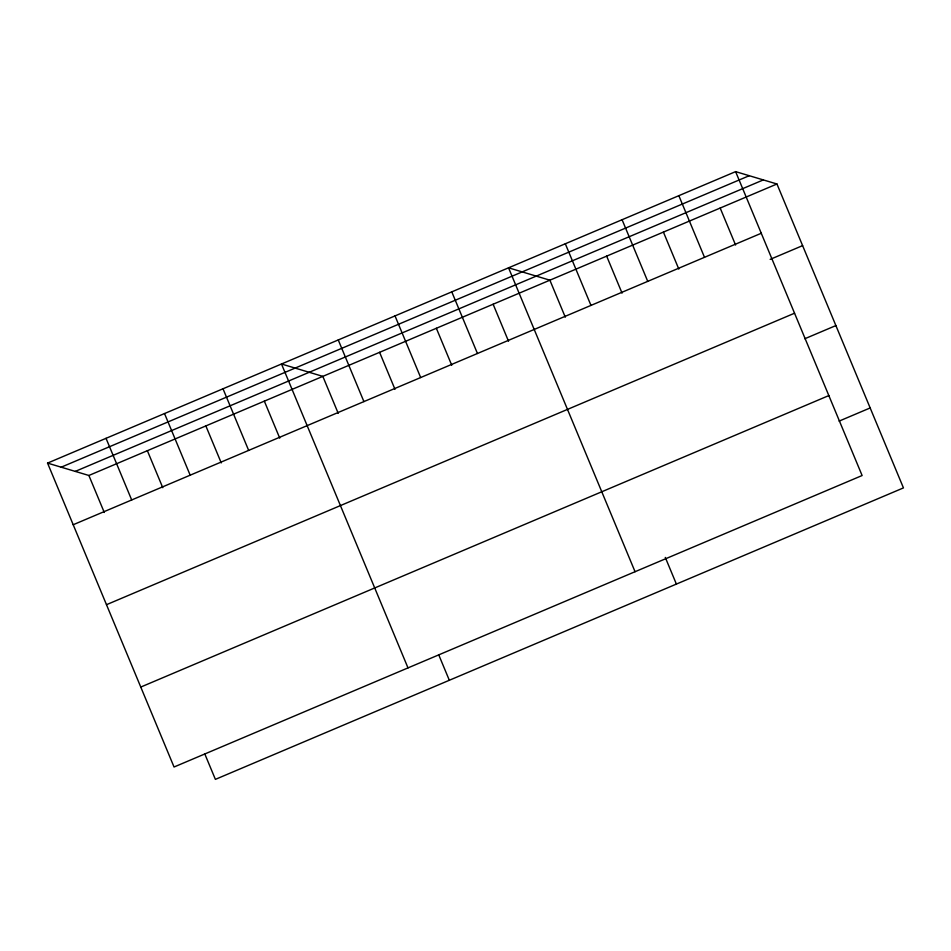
<?xml version="1.0" encoding="UTF-8"?>
<svg xmlns="http://www.w3.org/2000/svg" width="951" height="951" viewBox="0 0 951 951"><rect width="100%" height="100%" fill="white"/><g stroke="black" fill="none" stroke-linecap="round" stroke-linejoin="round"><path stroke-width="1.43" d="M735.61 171.632L862.117 475.524L174.045 767.005L47.55 463.101L735.61 171.632L776.955 183.995L903.45 487.899L215.39 779.368L204.845 754.048M61.197 467.191L749.257 175.709M75.248 471.399L763.308 179.917M47.55 463.101L88.883 475.476L776.955 183.995M73.203 524.738L761.275 233.268M770.167 259.373L802.608 245.631M106.488 604.693L794.549 313.212M804.796 338.746L835.881 325.575M140.772 687.062L828.832 395.58M839.091 421.115L870.177 407.943M720.18 208.043L735.575 245.025M678.848 195.68L704.501 257.317M663.418 232.092L678.812 269.074M622.085 219.729L647.738 281.365M606.655 256.14L622.049 293.122M565.322 243.777L590.975 305.402M565.286 317.17L549.892 280.188L508.547 267.813L635.054 571.717M665.296 557.429L676.387 584.08M493.129 304.237L508.523 341.219M451.784 291.862L477.45 353.499M436.354 328.273L451.749 365.255M395.022 315.91L420.675 377.547M379.592 352.322L394.986 389.304M338.259 339.959L363.912 401.595M338.223 413.352L322.829 376.37L281.496 364.007L407.991 667.899M438.791 654.954L449.324 680.262M264.342 401.144L279.737 438.126M223.009 388.781L248.663 450.417M205.856 425.929L221.25 462.899M164.523 413.554L190.176 475.191M147.369 450.703L162.764 487.685M106.037 438.328L131.69 499.964M88.883 475.476L104.277 512.458"/></g></svg>
